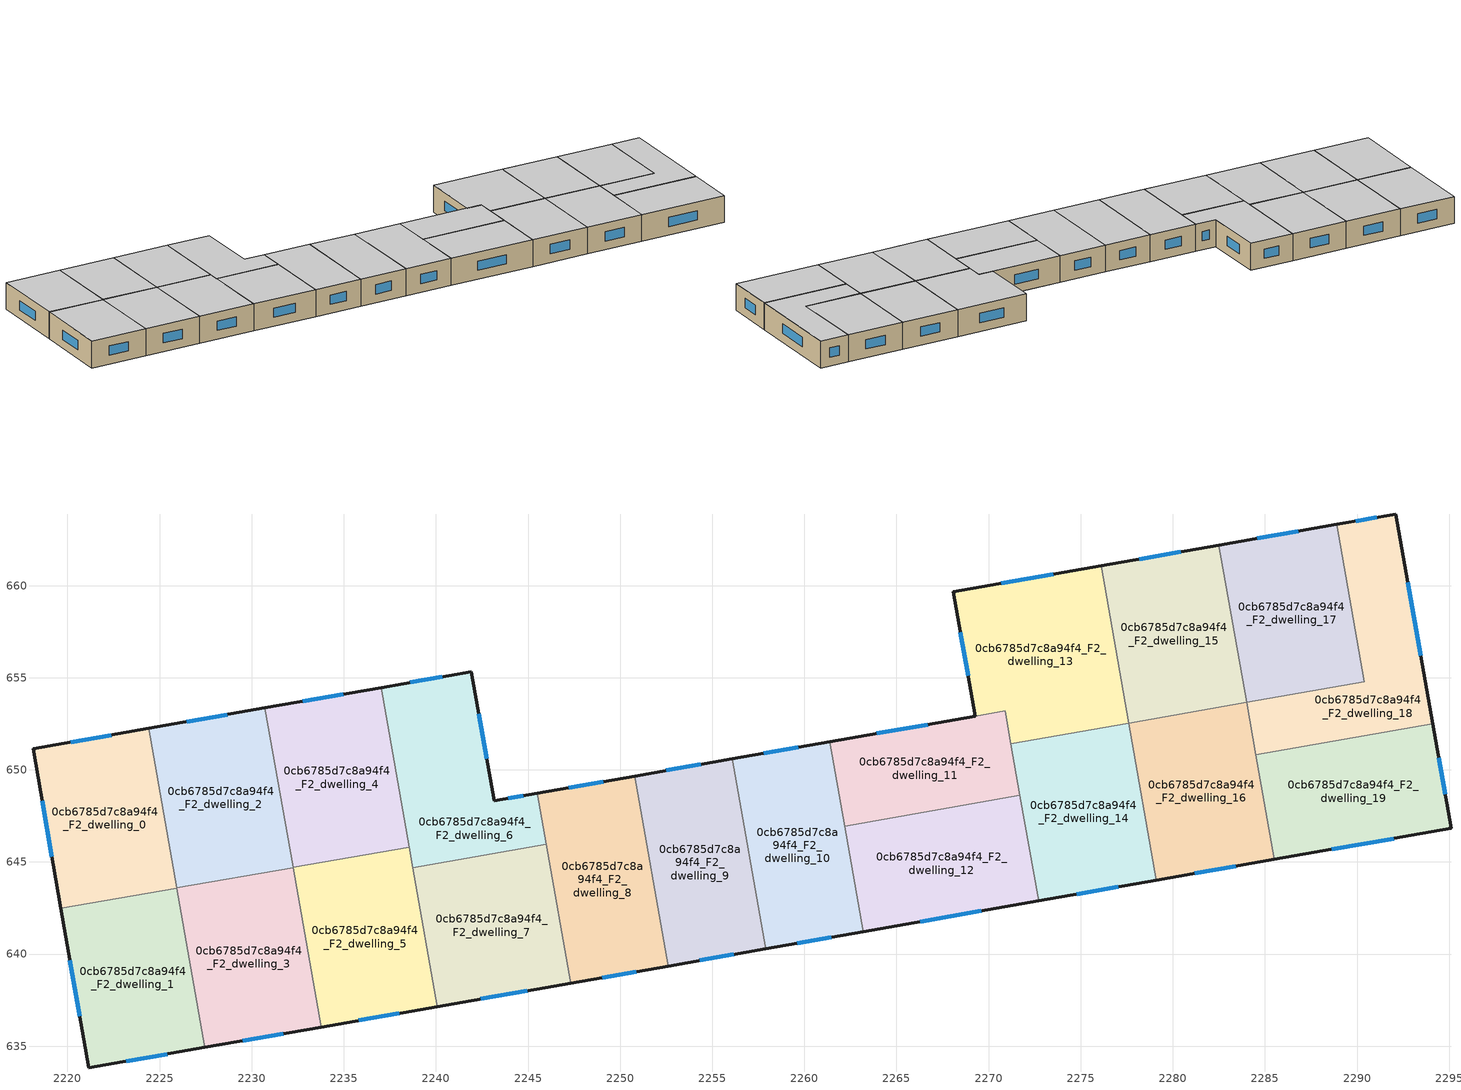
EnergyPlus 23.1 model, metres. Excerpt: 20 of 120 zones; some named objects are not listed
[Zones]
0cb6785d7c8a94f4_F2_dwelling_0
 floor to 0cb6785d7c8a94f4_F1_dwelling_0 (EU_floor_Construction): 2224.42,652.25 2225.94,643.58 2219.64,642.48 2218.13,651.14 z6
 wall outside (EU_wall_Construction): 2224.42,652.25 2218.13,651.14 2219.64,642.48 z6:9
 wall to 0cb6785d7c8a94f4_F2_dwelling_1 (EU_wall_Construction): 2219.64,642.48 2225.94,643.58 z6:9
 wall to 0cb6785d7c8a94f4_F2_dwelling_2 (EU_wall_Construction): 2225.94,643.59 2224.42,652.25 z6:9
 wall to 0cb6785d7c8a94f4_F2_dwelling_3 (EU_wall_Construction): 2225.94,643.58 2225.94,643.59 z6:9
 window (EU_Window_Construction): 2218.62,648.32 2219.15,645.29 / 2222.38,651.89 2220.18,651.5 z6.98:8.02
 ceiling to 0cb6785d7c8a94f4_F3_dwelling_0 (EU_floor_Construction): 2225.94,643.58 2224.42,652.25 2218.13,651.14 2219.64,642.48 z9
0cb6785d7c8a94f4_F2_dwelling_1
 floor to 0cb6785d7c8a94f4_F1_dwelling_1 (EU_floor_Construction): 2225.94,643.58 2227.46,634.93 2221.15,633.82 2219.64,642.48 z6
 wall outside (EU_wall_Construction): 2219.64,642.48 2221.15,633.82 2227.46,634.93 z6:9
 wall to 0cb6785d7c8a94f4_F2_dwelling_3 (EU_wall_Construction): 2227.46,634.93 2225.94,643.58 z6:9
 window (EU_Window_Construction): 2220.13,639.66 2220.66,636.64 / 2223.2,634.18 2225.41,634.57 z6.98:8.02
 ceiling to 0cb6785d7c8a94f4_F3_dwelling_1 (EU_floor_Construction): 2227.46,634.93 2225.94,643.58 2219.64,642.48 2221.15,633.82 z9
0cb6785d7c8a94f4_F2_dwelling_10
 floor to 0cb6785d7c8a94f4_F1_dwelling_10 (EU_floor_Construction): 2261.38,651.53 2263.19,641.21 2257.9,640.28 2256.09,650.59 z6
 wall outside (EU_wall_Construction): 2261.38,651.53 2256.09,650.59 / 2257.9,640.28 2263.19,641.21 z6:9
 wall to 0cb6785d7c8a94f4_F2_dwelling_9 (EU_wall_Construction): 2256.09,650.59 2257.9,640.28 z6:9
 wall to 0cb6785d7c8a94f4_F2_dwelling_12 (EU_wall_Construction): 2263.19,641.21 2262.18,646.94 z6:9
 wall to 0cb6785d7c8a94f4_F2_dwelling_11 (EU_wall_Construction): 2262.18,646.95 2261.38,651.53 z6:9
 window (EU_Window_Construction): 2259.66,651.22 2257.81,650.9 / 2259.62,640.59 2261.47,640.91 z6.98:8.02
 ceiling to 0cb6785d7c8a94f4_F3_dwelling_10 (EU_floor_Construction): 2263.19,641.21 2261.38,651.53 2256.09,650.59 2257.9,640.28 z9
0cb6785d7c8a94f4_F2_dwelling_11
 floor to 0cb6785d7c8a94f4_F1_dwelling_11 (EU_floor_Construction): 2270.9,653.2 2271.7,648.62 2262.18,646.95 2261.38,651.53 z6
 wall outside (EU_wall_Construction): 2269.27,652.91 2261.38,651.53 z6:9
 wall to 0cb6785d7c8a94f4_F2_dwelling_13 (EU_wall_Construction): 2270.9,653.2 2269.27,652.91 / 2271.21,651.42 2270.9,653.19 z6:9
 wall to 0cb6785d7c8a94f4_F2_dwelling_12 (EU_wall_Construction): 2262.18,646.95 2271.7,648.62 z6:9
 wall to 0cb6785d7c8a94f4_F2_dwelling_14 (EU_wall_Construction): 2271.7,648.62 2271.21,651.42 z6:9
 window (EU_Window_Construction): 2266.7,652.46 2263.94,651.98 z6.98:8.02
 ceiling to 0cb6785d7c8a94f4_F3_dwelling_11 (EU_floor_Construction): 2271.7,648.62 2270.9,653.2 2261.38,651.53 2262.18,646.95 z9
0cb6785d7c8a94f4_F2_dwelling_12
 floor to 0cb6785d7c8a94f4_F1_dwelling_12 (EU_floor_Construction): 2271.7,648.62 2272.71,642.89 2263.19,641.21 2262.18,646.95 z6
 wall outside (EU_wall_Construction): 2263.19,641.21 2272.71,642.89 z6:9
 wall to 0cb6785d7c8a94f4_F2_dwelling_14 (EU_wall_Construction): 2272.71,642.89 2271.7,648.62 z6:9
 window (EU_Window_Construction): 2266.29,641.76 2269.61,642.34 z6.98:8.02
 ceiling to 0cb6785d7c8a94f4_F3_dwelling_12 (EU_floor_Construction): 2272.71,642.89 2271.7,648.62 2262.18,646.95 2263.19,641.21 z9
0cb6785d7c8a94f4_F2_dwelling_13
 floor to 0cb6785d7c8a94f4_F1_dwelling_13 (EU_floor_Construction): 2276.11,661.07 2277.61,652.54 2271.21,651.42 2270.9,653.2 2269.27,652.91 2268.09,659.66 z6
 wall outside (EU_wall_Construction): 2276.11,661.07 2268.09,659.66 2269.27,652.91 z6:9
 wall to 0cb6785d7c8a94f4_F2_dwelling_15 (EU_wall_Construction): 2277.61,652.54 2276.11,661.07 z6:9
 wall to 0cb6785d7c8a94f4_F2_dwelling_14 (EU_wall_Construction): 2271.21,651.42 2277.61,652.54 z6:9
 window (EU_Window_Construction): 2268.47,657.47 2268.89,655.11 / 2273.5,660.61 2270.7,660.12 z6.98:8.02
 ceiling to 0cb6785d7c8a94f4_F3_dwelling_13 (EU_floor_Construction): 2277.61,652.54 2276.11,661.07 2268.09,659.66 2269.27,652.91 2270.9,653.2 2271.21,651.42 z9
0cb6785d7c8a94f4_F2_dwelling_14
 floor to 0cb6785d7c8a94f4_F1_dwelling_14 (EU_floor_Construction): 2277.61,652.54 2279.11,644.01 2272.71,642.89 2271.21,651.42 z6
 wall outside (EU_wall_Construction): 2272.71,642.89 2279.11,644.01 z6:9
 wall to 0cb6785d7c8a94f4_F2_dwelling_16 (EU_wall_Construction): 2279.11,644.01 2277.61,652.54 z6:9
 window (EU_Window_Construction): 2274.79,643.25 2277.03,643.65 z6.98:8.02
 ceiling to 0cb6785d7c8a94f4_F3_dwelling_14 (EU_floor_Construction): 2279.11,644.01 2277.61,652.54 2271.21,651.42 2272.71,642.89 z9
0cb6785d7c8a94f4_F2_dwelling_15
 floor to 0cb6785d7c8a94f4_F1_dwelling_15 (EU_floor_Construction): 2282.51,662.2 2284.01,653.67 2277.61,652.54 2276.11,661.07 z6
 wall outside (EU_wall_Construction): 2282.51,662.2 2276.11,661.07 z6:9
 wall to 0cb6785d7c8a94f4_F2_dwelling_17 (EU_wall_Construction): 2284.01,653.67 2282.51,662.2 z6:9
 wall to 0cb6785d7c8a94f4_F2_dwelling_16 (EU_wall_Construction): 2277.61,652.54 2284.01,653.67 z6:9
 window (EU_Window_Construction): 2280.42,661.83 2278.19,661.44 z6.98:8.02
 ceiling to 0cb6785d7c8a94f4_F3_dwelling_15 (EU_floor_Construction): 2284.01,653.67 2282.51,662.2 2276.11,661.07 2277.61,652.54 z9
0cb6785d7c8a94f4_F2_dwelling_16
 floor to 0cb6785d7c8a94f4_F1_dwelling_16 (EU_floor_Construction): 2284.01,653.67 2285.5,645.13 2279.11,644.01 2277.61,652.54 z6
 wall outside (EU_wall_Construction): 2279.11,644.01 2285.5,645.13 z6:9
 wall to 0cb6785d7c8a94f4_F2_dwelling_19 (EU_wall_Construction): 2285.5,645.13 2284.5,650.82 z6:9
 wall to 0cb6785d7c8a94f4_F2_dwelling_18 (EU_wall_Construction): 2284.5,650.82 2284.01,653.67 z6:9
 window (EU_Window_Construction): 2281.19,644.38 2283.42,644.77 z6.98:8.02
 ceiling to 0cb6785d7c8a94f4_F3_dwelling_16 (EU_floor_Construction): 2285.5,645.13 2284.01,653.67 2277.61,652.54 2279.11,644.01 z9
0cb6785d7c8a94f4_F2_dwelling_17
 floor to 0cb6785d7c8a94f4_F1_dwelling_17 (EU_floor_Construction): 2288.9,663.32 2290.4,654.79 2284.01,653.67 2282.51,662.2 z6
 wall outside (EU_wall_Construction): 2288.9,663.32 2282.51,662.2 z6:9
 wall to 0cb6785d7c8a94f4_F2_dwelling_18 (EU_wall_Construction): 2284.01,653.67 2290.4,654.79 2288.9,663.32 z6:9
 window (EU_Window_Construction): 2286.82,662.95 2284.59,662.56 z6.98:8.02
 ceiling to 0cb6785d7c8a94f4_F3_dwelling_17 (EU_floor_Construction): 2290.4,654.79 2288.9,663.32 2282.51,662.2 2284.01,653.67 z9
0cb6785d7c8a94f4_F2_dwelling_18
 floor to 0cb6785d7c8a94f4_F1_dwelling_18 (EU_floor_Construction): 2292.1,663.88 2294.1,652.51 2284.5,650.82 2284.01,653.67 2290.4,654.79 2288.9,663.32 z6
 wall outside (EU_wall_Construction): 2294.1,652.51 2292.1,663.88 2288.9,663.32 z6:9
 wall to 0cb6785d7c8a94f4_F2_dwelling_19 (EU_wall_Construction): 2284.5,650.82 2294.1,652.51 z6:9
 window (EU_Window_Construction): 2291.06,663.7 2289.94,663.5 / 2293.45,656.21 2292.75,660.18 z6.98:8.02
 ceiling to 0cb6785d7c8a94f4_F3_dwelling_18 (EU_floor_Construction): 2294.1,652.51 2292.1,663.88 2288.9,663.32 2290.4,654.79 2284.01,653.67 2284.5,650.82 z9
0cb6785d7c8a94f4_F2_dwelling_19
 floor to 0cb6785d7c8a94f4_F1_dwelling_19 (EU_floor_Construction): 2294.1,652.51 2295.1,646.82 2285.5,645.13 2284.5,650.82 z6
 wall outside (EU_wall_Construction): 2285.5,645.13 2295.1,646.82 2294.1,652.51 z6:9
 window (EU_Window_Construction): 2294.77,648.67 2294.43,650.66 / 2288.62,645.68 2291.98,646.27 z6.98:8.02
 ceiling to 0cb6785d7c8a94f4_F3_dwelling_19 (EU_floor_Construction): 2295.1,646.82 2294.1,652.51 2284.5,650.82 2285.5,645.13 z9
0cb6785d7c8a94f4_F2_dwelling_2
 floor to 0cb6785d7c8a94f4_F1_dwelling_2 (EU_floor_Construction): 2230.72,653.36 2232.24,644.7 2225.94,643.59 2224.42,652.25 z6
 wall outside (EU_wall_Construction): 2230.72,653.36 2224.42,652.25 z6:9
 wall to 0cb6785d7c8a94f4_F2_dwelling_3 (EU_wall_Construction): 2225.94,643.59 2232.24,644.7 z6:9
 wall to 0cb6785d7c8a94f4_F2_dwelling_4 (EU_wall_Construction): 2232.24,644.7 2230.72,653.36 z6:9
 window (EU_Window_Construction): 2228.67,653 2226.47,652.61 z6.98:8.02
 ceiling to 0cb6785d7c8a94f4_F3_dwelling_2 (EU_floor_Construction): 2232.24,644.7 2230.72,653.36 2224.42,652.25 2225.94,643.59 z9
0cb6785d7c8a94f4_F2_dwelling_3
 floor to 0cb6785d7c8a94f4_F1_dwelling_3 (EU_floor_Construction): 2232.24,644.7 2233.77,636.04 2227.46,634.93 2225.94,643.59 z6
 wall outside (EU_wall_Construction): 2227.46,634.93 2233.77,636.04 z6:9
 wall to 0cb6785d7c8a94f4_F2_dwelling_5 (EU_wall_Construction): 2233.77,636.04 2232.24,644.7 z6:9
 window (EU_Window_Construction): 2229.51,635.29 2231.72,635.68 z6.98:8.02
 ceiling to 0cb6785d7c8a94f4_F3_dwelling_3 (EU_floor_Construction): 2233.77,636.04 2232.24,644.7 2225.94,643.59 2227.46,634.93 z9
0cb6785d7c8a94f4_F2_dwelling_4
 floor to 0cb6785d7c8a94f4_F1_dwelling_4 (EU_floor_Construction): 2237.02,654.47 2238.55,645.81 2232.24,644.7 2230.72,653.36 z6
 wall outside (EU_wall_Construction): 2237.02,654.47 2230.72,653.36 z6:9
 wall to 0cb6785d7c8a94f4_F2_dwelling_5 (EU_wall_Construction): 2232.24,644.7 2238.55,645.81 z6:9
 wall to 0cb6785d7c8a94f4_F2_dwelling_6 (EU_wall_Construction): 2238.55,645.81 2237.02,654.47 z6:9
 window (EU_Window_Construction): 2234.97,654.11 2232.77,653.72 z6.98:8.02
 ceiling to 0cb6785d7c8a94f4_F3_dwelling_4 (EU_floor_Construction): 2238.55,645.81 2237.02,654.47 2230.72,653.36 2232.24,644.7 z9
0cb6785d7c8a94f4_F2_dwelling_5
 floor to 0cb6785d7c8a94f4_F1_dwelling_5 (EU_floor_Construction): 2238.55,645.81 2240.07,637.15 2233.77,636.04 2232.24,644.7 z6
 wall outside (EU_wall_Construction): 2233.77,636.04 2240.07,637.15 z6:9
 wall to 0cb6785d7c8a94f4_F2_dwelling_7 (EU_wall_Construction): 2240.07,637.15 2238.74,644.68 z6:9
 wall to 0cb6785d7c8a94f4_F2_dwelling_6 (EU_wall_Construction): 2238.74,644.68 2238.55,645.81 z6:9
 window (EU_Window_Construction): 2235.82,636.4 2238.02,636.79 z6.98:8.02
 ceiling to 0cb6785d7c8a94f4_F3_dwelling_5 (EU_floor_Construction): 2240.07,637.15 2238.55,645.81 2232.24,644.7 2233.77,636.04 z9
0cb6785d7c8a94f4_F2_dwelling_6
 floor to 0cb6785d7c8a94f4_F1_dwelling_6 (EU_floor_Construction): 2241.93,655.33 2243.16,648.32 2245.5,648.74 2245.99,645.95 2238.74,644.68 2237.02,654.47 z6
 wall outside (EU_wall_Construction): 2245.5,648.74 2243.16,648.32 2241.93,655.33 2237.02,654.47 z6:9
 wall to 0cb6785d7c8a94f4_F2_dwelling_7 (EU_wall_Construction): 2238.74,644.68 2245.99,645.95 z6:9
 wall to 0cb6785d7c8a94f4_F2_dwelling_8 (EU_wall_Construction): 2245.99,645.95 2245.5,648.74 z6:9
 window (EU_Window_Construction): 2242.76,650.6 2242.33,653.05 / 2244.74,648.6 2243.92,648.46 / 2240.34,655.05 2238.62,654.75 z6.98:8.02
 ceiling to 0cb6785d7c8a94f4_F3_dwelling_6 (EU_floor_Construction): 2245.99,645.95 2245.5,648.74 2243.16,648.32 2241.93,655.33 2237.02,654.47 2238.74,644.68 z9
0cb6785d7c8a94f4_F2_dwelling_7
 floor to 0cb6785d7c8a94f4_F1_dwelling_7 (EU_floor_Construction): 2245.99,645.95 2247.32,638.42 2240.07,637.15 2238.74,644.68 z6
 wall outside (EU_wall_Construction): 2240.07,637.15 2247.32,638.42 z6:9
 wall to 0cb6785d7c8a94f4_F2_dwelling_8 (EU_wall_Construction): 2247.32,638.42 2245.99,645.95 z6:9
 window (EU_Window_Construction): 2242.43,637.56 2244.96,638.01 z6.98:8.02
 ceiling to 0cb6785d7c8a94f4_F3_dwelling_7 (EU_floor_Construction): 2247.32,638.42 2245.99,645.95 2238.74,644.68 2240.07,637.15 z9
0cb6785d7c8a94f4_F2_dwelling_8
 floor to 0cb6785d7c8a94f4_F1_dwelling_8 (EU_floor_Construction): 2250.8,649.67 2252.61,639.35 2247.32,638.42 2245.5,648.74 z6
 wall outside (EU_wall_Construction): 2250.8,649.67 2245.5,648.74 / 2247.32,638.42 2252.61,639.35 z6:9
 wall to 0cb6785d7c8a94f4_F2_dwelling_9 (EU_wall_Construction): 2252.61,639.35 2250.8,649.67 z6:9
 window (EU_Window_Construction): 2249.07,649.36 2247.22,649.04 / 2249.04,638.73 2250.89,639.05 z6.98:8.02
 ceiling to 0cb6785d7c8a94f4_F3_dwelling_8 (EU_floor_Construction): 2252.61,639.35 2250.8,649.67 2245.5,648.74 2247.32,638.42 z9
0cb6785d7c8a94f4_F2_dwelling_9
 floor to 0cb6785d7c8a94f4_F1_dwelling_9 (EU_floor_Construction): 2256.09,650.59 2257.9,640.28 2252.61,639.35 2250.8,649.67 z6
 wall outside (EU_wall_Construction): 2256.09,650.59 2250.8,649.67 / 2252.61,639.35 2257.9,640.28 z6:9
 window (EU_Window_Construction): 2254.37,650.29 2252.52,649.97 / 2254.33,639.66 2256.18,639.98 z6.98:8.02
 ceiling to 0cb6785d7c8a94f4_F3_dwelling_9 (EU_floor_Construction): 2257.9,640.28 2256.09,650.59 2250.8,649.67 2252.61,639.35 z9
[Building]
EU S2 Campaign: North Axis=0; Terrain=City; Solar Distribution=FullExterior
[Site:Location]
Bologna: Latitude=44.5; Longitude=11.25; Time Zone=1; Elevation=37
[SizingPeriod:WeatherFileDays]
AnnualSizingPeriod: Begin Month=1; Begin Day of Month=1; End Month=12; End Day of Month=31; Day of Week for Start Day=Monday; Use Weather File Daylight Saving Period=No; Use Weather File Rain and Snow Indicators=No
[MATERIAL]
EU_InternalMass_Material: Roughness=MediumRough; Thickness=0.1; Conductivity=1; Density=1800; Specific Heat=900; Thermal Absorptance=0.9; Solar Absorptance=0.7; Visible Absorptance=0.7
[MATERIAL:NOMASS] Roughness=MediumRough; Thermal Absorptance=0.9; Solar Absorptance=0.7; Visible Absorptance=0.7
Name | Thermal Resistance
EU_wall_NoMass | 0.905828
EU_floor_NoMass | 0.67114
[WINDOWMATERIAL:SIMPLEGLAZINGSYSTEM]
EU_Window_SimpleGlazing: UFactor=4.52486; Solar Heat Gain Coefficient=0.85; Visible Transmittance=0.85
[CONSTRUCTION]
EU_wall_Construction: EU_wall_NoMass
EU_floor_Construction: EU_floor_NoMass
EU_Window_Construction: EU_Window_SimpleGlazing
EU_InternalMass_Construction: EU_InternalMass_Material
[ZONE] Type=1; Multiplier=1; Ceiling Height=autocalculate; Floor Area=autocalculate; Part of Total Floor Area=Yes
Name | Volume
0cb6785d7c8a94f4_F2_dwelling_0; 0cb6785d7c8a94f4_F2_dwelling_17 | 168.755
0cb6785d7c8a94f4_F2_dwelling_1 | 168.751
0cb6785d7c8a94f4_F2_dwelling_10 | 168.738
0cb6785d7c8a94f4_F2_dwelling_11 | 134.859
0cb6785d7c8a94f4_F2_dwelling_12 | 168.763
0cb6785d7c8a94f4_F2_dwelling_13 | 202.646
0cb6785d7c8a94f4_F2_dwelling_14 | 168.728
0cb6785d7c8a94f4_F2_dwelling_15; 0cb6785d7c8a94f4_F2_dwelling_16; 0cb6785d7c8a94f4_F2_dwelling_8 | 168.754
0cb6785d7c8a94f4_F2_dwelling_18 | 168.752
0cb6785d7c8a94f4_F2_dwelling_19; 0cb6785d7c8a94f4_F2_dwelling_4 | 168.779
0cb6785d7c8a94f4_F2_dwelling_2 | 168.748
0cb6785d7c8a94f4_F2_dwelling_3; 0cb6785d7c8a94f4_F2_dwelling_7 | 168.746
0cb6785d7c8a94f4_F2_dwelling_5 | 168.785
0cb6785d7c8a94f4_F2_dwelling_6 | 168.75
0cb6785d7c8a94f4_F2_dwelling_9 | 168.769
[INTERNALMASS] Construction=EU_InternalMass_Construction
Name | Zone or ZoneList | Surface Area
0cb6785d7c8a94f4_F2_dwelling_0_EU_InternalMass | 0cb6785d7c8a94f4_F2_dwelling_0 | 56.2528
0cb6785d7c8a94f4_F2_dwelling_1_EU_InternalMass | 0cb6785d7c8a94f4_F2_dwelling_1 | 56.2507
0cb6785d7c8a94f4_F2_dwelling_2_EU_InternalMass | 0cb6785d7c8a94f4_F2_dwelling_2 | 56.249
0cb6785d7c8a94f4_F2_dwelling_3_EU_InternalMass | 0cb6785d7c8a94f4_F2_dwelling_3 | 56.2477
0cb6785d7c8a94f4_F2_dwelling_4_EU_InternalMass | 0cb6785d7c8a94f4_F2_dwelling_4 | 56.2577
0cb6785d7c8a94f4_F2_dwelling_5_EU_InternalMass | 0cb6785d7c8a94f4_F2_dwelling_5 | 56.2617
0cb6785d7c8a94f4_F2_dwelling_6_EU_InternalMass | 0cb6785d7c8a94f4_F2_dwelling_6 | 56.2505
0cb6785d7c8a94f4_F2_dwelling_7_EU_InternalMass | 0cb6785d7c8a94f4_F2_dwelling_7 | 56.2473
0cb6785d7c8a94f4_F2_dwelling_8_EU_InternalMass | 0cb6785d7c8a94f4_F2_dwelling_8 | 56.2516
0cb6785d7c8a94f4_F2_dwelling_9_EU_InternalMass | 0cb6785d7c8a94f4_F2_dwelling_9 | 56.2563
0cb6785d7c8a94f4_F2_dwelling_10_EU_InternalMass | 0cb6785d7c8a94f4_F2_dwelling_10 | 56.246
0cb6785d7c8a94f4_F2_dwelling_11_EU_InternalMass | 0cb6785d7c8a94f4_F2_dwelling_11 | 44.9536
0cb6785d7c8a94f4_F2_dwelling_12_EU_InternalMass | 0cb6785d7c8a94f4_F2_dwelling_12 | 56.257
0cb6785d7c8a94f4_F2_dwelling_13_EU_InternalMass | 0cb6785d7c8a94f4_F2_dwelling_13 | 67.5495
0cb6785d7c8a94f4_F2_dwelling_14_EU_InternalMass | 0cb6785d7c8a94f4_F2_dwelling_14 | 56.2428
0cb6785d7c8a94f4_F2_dwelling_15_EU_InternalMass | 0cb6785d7c8a94f4_F2_dwelling_15 | 56.2499
0cb6785d7c8a94f4_F2_dwelling_16_EU_InternalMass | 0cb6785d7c8a94f4_F2_dwelling_16 | 56.2516
0cb6785d7c8a94f4_F2_dwelling_17_EU_InternalMass | 0cb6785d7c8a94f4_F2_dwelling_17 | 56.2513
0cb6785d7c8a94f4_F2_dwelling_18_EU_InternalMass | 0cb6785d7c8a94f4_F2_dwelling_18 | 56.251
0cb6785d7c8a94f4_F2_dwelling_19_EU_InternalMass | 0cb6785d7c8a94f4_F2_dwelling_19 | 56.2589
[OTHEREQUIPMENT] Fuel Type=Electricity; Design Level Calculation Method=Watts/Area; Power per Zone Floor Area=1; Fraction Latent=0; Fraction Radiant=0; Fraction Lost=0; Carbon Dioxide Generation Rate=0; EndUse Subcategory=EU_Step8_InternalGains
Name | Zone or ZoneList or Space or SpaceList | Schedule
EU_Step8_InternalGain_0cb6785d7c8a94f4_F2_dwelling_0_f000 | 0cb6785d7c8a94f4_F2_dwelling_0 | EU_Step8_GainSchedule_0cb6785d7c8a94f4_F2_dwelling_0_f000
EU_Step8_InternalGain_0cb6785d7c8a94f4_F2_dwelling_1_f000 | 0cb6785d7c8a94f4_F2_dwelling_1 | EU_Step8_GainSchedule_0cb6785d7c8a94f4_F2_dwelling_1_f000
EU_Step8_InternalGain_0cb6785d7c8a94f4_F2_dwelling_2_f000 | 0cb6785d7c8a94f4_F2_dwelling_2 | EU_Step8_GainSchedule_0cb6785d7c8a94f4_F2_dwelling_2_f000
EU_Step8_InternalGain_0cb6785d7c8a94f4_F2_dwelling_3_f000 | 0cb6785d7c8a94f4_F2_dwelling_3 | EU_Step8_GainSchedule_0cb6785d7c8a94f4_F2_dwelling_3_f000
EU_Step8_InternalGain_0cb6785d7c8a94f4_F2_dwelling_4_f000 | 0cb6785d7c8a94f4_F2_dwelling_4 | EU_Step8_GainSchedule_0cb6785d7c8a94f4_F2_dwelling_4_f000
EU_Step8_InternalGain_0cb6785d7c8a94f4_F2_dwelling_5_f000 | 0cb6785d7c8a94f4_F2_dwelling_5 | EU_Step8_GainSchedule_0cb6785d7c8a94f4_F2_dwelling_5_f000
EU_Step8_InternalGain_0cb6785d7c8a94f4_F2_dwelling_6_f000 | 0cb6785d7c8a94f4_F2_dwelling_6 | EU_Step8_GainSchedule_0cb6785d7c8a94f4_F2_dwelling_6_f000
EU_Step8_InternalGain_0cb6785d7c8a94f4_F2_dwelling_7_f000 | 0cb6785d7c8a94f4_F2_dwelling_7 | EU_Step8_GainSchedule_0cb6785d7c8a94f4_F2_dwelling_7_f000
EU_Step8_InternalGain_0cb6785d7c8a94f4_F2_dwelling_8_f000 | 0cb6785d7c8a94f4_F2_dwelling_8 | EU_Step8_GainSchedule_0cb6785d7c8a94f4_F2_dwelling_8_f000
EU_Step8_InternalGain_0cb6785d7c8a94f4_F2_dwelling_9_f000 | 0cb6785d7c8a94f4_F2_dwelling_9 | EU_Step8_GainSchedule_0cb6785d7c8a94f4_F2_dwelling_9_f000
EU_Step8_InternalGain_0cb6785d7c8a94f4_F2_dwelling_10_f000 | 0cb6785d7c8a94f4_F2_dwelling_10 | EU_Step8_GainSchedule_0cb6785d7c8a94f4_F2_dwelling_10_f000
EU_Step8_InternalGain_0cb6785d7c8a94f4_F2_dwelling_11_f000 | 0cb6785d7c8a94f4_F2_dwelling_11 | EU_Step8_GainSchedule_0cb6785d7c8a94f4_F2_dwelling_11_f000
EU_Step8_InternalGain_0cb6785d7c8a94f4_F2_dwelling_12_f000 | 0cb6785d7c8a94f4_F2_dwelling_12 | EU_Step8_GainSchedule_0cb6785d7c8a94f4_F2_dwelling_12_f000
EU_Step8_InternalGain_0cb6785d7c8a94f4_F2_dwelling_13_f000 | 0cb6785d7c8a94f4_F2_dwelling_13 | EU_Step8_GainSchedule_0cb6785d7c8a94f4_F2_dwelling_13_f000
EU_Step8_InternalGain_0cb6785d7c8a94f4_F2_dwelling_14_f000 | 0cb6785d7c8a94f4_F2_dwelling_14 | EU_Step8_GainSchedule_0cb6785d7c8a94f4_F2_dwelling_14_f000
EU_Step8_InternalGain_0cb6785d7c8a94f4_F2_dwelling_15_f000 | 0cb6785d7c8a94f4_F2_dwelling_15 | EU_Step8_GainSchedule_0cb6785d7c8a94f4_F2_dwelling_15_f000
EU_Step8_InternalGain_0cb6785d7c8a94f4_F2_dwelling_16_f000 | 0cb6785d7c8a94f4_F2_dwelling_16 | EU_Step8_GainSchedule_0cb6785d7c8a94f4_F2_dwelling_16_f000
EU_Step8_InternalGain_0cb6785d7c8a94f4_F2_dwelling_17_f000 | 0cb6785d7c8a94f4_F2_dwelling_17 | EU_Step8_GainSchedule_0cb6785d7c8a94f4_F2_dwelling_17_f000
EU_Step8_InternalGain_0cb6785d7c8a94f4_F2_dwelling_18_f000 | 0cb6785d7c8a94f4_F2_dwelling_18 | EU_Step8_GainSchedule_0cb6785d7c8a94f4_F2_dwelling_18_f000
EU_Step8_InternalGain_0cb6785d7c8a94f4_F2_dwelling_19_f000 | 0cb6785d7c8a94f4_F2_dwelling_19 | EU_Step8_GainSchedule_0cb6785d7c8a94f4_F2_dwelling_19_f000
[ZONEVENTILATION:DESIGNFLOWRATE] Schedule=EU_AlwaysOn; Design Flow Rate Calculation Method=AirChanges/Hour; Air Changes per Hour=0.73129; Ventilation Type=Natural; Fan Pressure Rise=0; Fan Total Efficiency=1; Constant Term Coefficient=1; Temperature Term Coefficient=0; Velocity Term Coefficient=0; Velocity Squared Term Coefficient=0; Minimum Indoor Temperature=-100; Maximum Indoor Temperature=100; Delta Temperature=-100; Minimum Outdoor Temperature=-100; Maximum Outdoor Temperature=100; Maximum Wind Speed=40
Name | Zone or ZoneList or Space or SpaceList
EU_ConstantAir_0cb6785d7c8a94f4_F2_dwelling_0 | 0cb6785d7c8a94f4_F2_dwelling_0
EU_ConstantAir_0cb6785d7c8a94f4_F2_dwelling_1 | 0cb6785d7c8a94f4_F2_dwelling_1
EU_ConstantAir_0cb6785d7c8a94f4_F2_dwelling_2 | 0cb6785d7c8a94f4_F2_dwelling_2
EU_ConstantAir_0cb6785d7c8a94f4_F2_dwelling_3 | 0cb6785d7c8a94f4_F2_dwelling_3
EU_ConstantAir_0cb6785d7c8a94f4_F2_dwelling_4 | 0cb6785d7c8a94f4_F2_dwelling_4
EU_ConstantAir_0cb6785d7c8a94f4_F2_dwelling_5 | 0cb6785d7c8a94f4_F2_dwelling_5
EU_ConstantAir_0cb6785d7c8a94f4_F2_dwelling_6 | 0cb6785d7c8a94f4_F2_dwelling_6
EU_ConstantAir_0cb6785d7c8a94f4_F2_dwelling_7 | 0cb6785d7c8a94f4_F2_dwelling_7
EU_ConstantAir_0cb6785d7c8a94f4_F2_dwelling_8 | 0cb6785d7c8a94f4_F2_dwelling_8
EU_ConstantAir_0cb6785d7c8a94f4_F2_dwelling_9 | 0cb6785d7c8a94f4_F2_dwelling_9
EU_ConstantAir_0cb6785d7c8a94f4_F2_dwelling_10 | 0cb6785d7c8a94f4_F2_dwelling_10
EU_ConstantAir_0cb6785d7c8a94f4_F2_dwelling_11 | 0cb6785d7c8a94f4_F2_dwelling_11
EU_ConstantAir_0cb6785d7c8a94f4_F2_dwelling_12 | 0cb6785d7c8a94f4_F2_dwelling_12
EU_ConstantAir_0cb6785d7c8a94f4_F2_dwelling_13 | 0cb6785d7c8a94f4_F2_dwelling_13
EU_ConstantAir_0cb6785d7c8a94f4_F2_dwelling_14 | 0cb6785d7c8a94f4_F2_dwelling_14
EU_ConstantAir_0cb6785d7c8a94f4_F2_dwelling_15 | 0cb6785d7c8a94f4_F2_dwelling_15
EU_ConstantAir_0cb6785d7c8a94f4_F2_dwelling_16 | 0cb6785d7c8a94f4_F2_dwelling_16
EU_ConstantAir_0cb6785d7c8a94f4_F2_dwelling_17 | 0cb6785d7c8a94f4_F2_dwelling_17
EU_ConstantAir_0cb6785d7c8a94f4_F2_dwelling_18 | 0cb6785d7c8a94f4_F2_dwelling_18
EU_ConstantAir_0cb6785d7c8a94f4_F2_dwelling_19 | 0cb6785d7c8a94f4_F2_dwelling_19
[HVACTEMPLATE:ZONE:IDEALLOADSAIRSYSTEM] System Availability Schedule=EU_AlwaysOn; Maximum Heating Supply Air Temperature=50; Minimum Cooling Supply Air Temperature=13; Maximum Heating Supply Air Humidity Ratio=0.0156; Minimum Cooling Supply Air Humidity Ratio=0.0077; Heating Limit=NoLimit; Cooling Limit=NoLimit; Heating Availability Schedule=EU_AlwaysOn; Cooling Availability Schedule=EU_CoolingOff; Dehumidification Control Type=ConstantSensibleHeatRatio; Cooling Sensible Heat Ratio=0.7; Dehumidification Setpoint=60; Humidification Control Type=None; Humidification Setpoint=30; Outdoor Air Method=None; Outdoor Air Flow Rate per Person=0.00944; Outdoor Air Flow Rate per Zone Floor Area=0; Outdoor Air Flow Rate per Zone=0; Demand Controlled Ventilation Type=None; Outdoor Air Economizer Type=NoEconomizer; Heat Recovery Type=None; Sensible Heat Recovery Effectiveness=0.7; Latent Heat Recovery Effectiveness=0.65
Name | Template Thermostat
0cb6785d7c8a94f4_F2_dwelling_0 | EU_HeatOnly_0cb6785d7c8a94f4_F2_dwelling_0
0cb6785d7c8a94f4_F2_dwelling_1 | EU_HeatOnly_0cb6785d7c8a94f4_F2_dwelling_1
0cb6785d7c8a94f4_F2_dwelling_2 | EU_HeatOnly_0cb6785d7c8a94f4_F2_dwelling_2
0cb6785d7c8a94f4_F2_dwelling_3 | EU_HeatOnly_0cb6785d7c8a94f4_F2_dwelling_3
0cb6785d7c8a94f4_F2_dwelling_4 | EU_HeatOnly_0cb6785d7c8a94f4_F2_dwelling_4
0cb6785d7c8a94f4_F2_dwelling_5 | EU_HeatOnly_0cb6785d7c8a94f4_F2_dwelling_5
0cb6785d7c8a94f4_F2_dwelling_6 | EU_HeatOnly_0cb6785d7c8a94f4_F2_dwelling_6
0cb6785d7c8a94f4_F2_dwelling_7 | EU_HeatOnly_0cb6785d7c8a94f4_F2_dwelling_7
0cb6785d7c8a94f4_F2_dwelling_8 | EU_HeatOnly_0cb6785d7c8a94f4_F2_dwelling_8
0cb6785d7c8a94f4_F2_dwelling_9 | EU_HeatOnly_0cb6785d7c8a94f4_F2_dwelling_9
0cb6785d7c8a94f4_F2_dwelling_10 | EU_HeatOnly_0cb6785d7c8a94f4_F2_dwelling_10
0cb6785d7c8a94f4_F2_dwelling_11 | EU_HeatOnly_0cb6785d7c8a94f4_F2_dwelling_11
0cb6785d7c8a94f4_F2_dwelling_12 | EU_HeatOnly_0cb6785d7c8a94f4_F2_dwelling_12
0cb6785d7c8a94f4_F2_dwelling_13 | EU_HeatOnly_0cb6785d7c8a94f4_F2_dwelling_13
0cb6785d7c8a94f4_F2_dwelling_14 | EU_HeatOnly_0cb6785d7c8a94f4_F2_dwelling_14
0cb6785d7c8a94f4_F2_dwelling_15 | EU_HeatOnly_0cb6785d7c8a94f4_F2_dwelling_15
0cb6785d7c8a94f4_F2_dwelling_16 | EU_HeatOnly_0cb6785d7c8a94f4_F2_dwelling_16
0cb6785d7c8a94f4_F2_dwelling_17 | EU_HeatOnly_0cb6785d7c8a94f4_F2_dwelling_17
0cb6785d7c8a94f4_F2_dwelling_18 | EU_HeatOnly_0cb6785d7c8a94f4_F2_dwelling_18
0cb6785d7c8a94f4_F2_dwelling_19 | EU_HeatOnly_0cb6785d7c8a94f4_F2_dwelling_19
[SIZING:ZONE] Zone Cooling Design Supply Air Temperature Input Method=SupplyAirTemperature; Zone Cooling Design Supply Air Temperature=13; Zone Heating Design Supply Air Temperature Input Method=SupplyAirTemperature; Zone Heating Design Supply Air Temperature=50; Zone Cooling Design Supply Air Humidity Ratio=0.008; Zone Heating Design Supply Air Humidity Ratio=0.008; Cooling Design Air Flow Method=DesignDay; Cooling Design Air Flow Rate=0; Cooling Minimum Air Flow per Zone Floor Area=0.000762; Cooling Minimum Air Flow=0; Cooling Minimum Air Flow Fraction=0.2; Heating Design Air Flow Method=DesignDay; Heating Design Air Flow Rate=0; Heating Maximum Air Flow per Zone Floor Area=0.002032; Heating Maximum Air Flow=0.141576; Heating Maximum Air Flow Fraction=0.3; Account for Dedicated Outdoor Air System=No; Dedicated Outdoor Air System Control Strategy=NeutralSupplyAir; Dedicated Outdoor Air Low Setpoint Temperature for Design=autosize; Dedicated Outdoor Air High Setpoint Temperature for Design=autosize; Zone Load Sizing Method=Sensible Load Only No Latent Load; Zone Latent Cooling Design Supply Air Humidity Ratio Input Method=HumidityRatioDifference; Zone Cooling Design Supply Air Humidity Ratio Difference=0.005; Zone Latent Heating Design Supply Air Humidity Ratio Input Method=HumidityRatioDifference; Zone Humidification Design Supply Air Humidity Ratio Difference=0.005
0cb6785d7c8a94f4_F2_dwelling_0; 0cb6785d7c8a94f4_F2_dwelling_1; 0cb6785d7c8a94f4_F2_dwelling_2; 0cb6785d7c8a94f4_F2_dwelling_3; 0cb6785d7c8a94f4_F2_dwelling_4; 0cb6785d7c8a94f4_F2_dwelling_5; 0cb6785d7c8a94f4_F2_dwelling_6; 0cb6785d7c8a94f4_F2_dwelling_7; 0cb6785d7c8a94f4_F2_dwelling_8; 0cb6785d7c8a94f4_F2_dwelling_9; 0cb6785d7c8a94f4_F2_dwelling_10; 0cb6785d7c8a94f4_F2_dwelling_11; 0cb6785d7c8a94f4_F2_dwelling_12; 0cb6785d7c8a94f4_F2_dwelling_13; 0cb6785d7c8a94f4_F2_dwelling_14; 0cb6785d7c8a94f4_F2_dwelling_15; 0cb6785d7c8a94f4_F2_dwelling_16; 0cb6785d7c8a94f4_F2_dwelling_17; 0cb6785d7c8a94f4_F2_dwelling_18; 0cb6785d7c8a94f4_F2_dwelling_19
[SCHEDULE:CONSTANT]
Name | Hourly Value
EU_AlwaysOn | 1
EU_CoolingOff | 0
[SCHEDULE:FILE] Column Number=1; Rows to Skip at Top=0; Number of Hours of Data=8760; Column Separator=Comma; Interpolate to Timestep=No; Minutes per Item=60; Adjust Schedule for Daylight Savings=Yes
Name | File
EU_Step8_GainSchedule_0cb6785d7c8a94f4_F2_dwelling_0_f000 | ../../schedules/0cb6785d7c8a94f4/0cb6785d7c8a94f4_F2_dwelling_0_f000_gain.csv
EU_Step8_GainSchedule_0cb6785d7c8a94f4_F2_dwelling_1_f000 | ../../schedules/0cb6785d7c8a94f4/0cb6785d7c8a94f4_F2_dwelling_1_f000_gain.csv
EU_Step8_GainSchedule_0cb6785d7c8a94f4_F2_dwelling_2_f000 | ../../schedules/0cb6785d7c8a94f4/0cb6785d7c8a94f4_F2_dwelling_2_f000_gain.csv
EU_Step8_GainSchedule_0cb6785d7c8a94f4_F2_dwelling_3_f000 | ../../schedules/0cb6785d7c8a94f4/0cb6785d7c8a94f4_F2_dwelling_3_f000_gain.csv
EU_Step8_GainSchedule_0cb6785d7c8a94f4_F2_dwelling_4_f000 | ../../schedules/0cb6785d7c8a94f4/0cb6785d7c8a94f4_F2_dwelling_4_f000_gain.csv
EU_Step8_GainSchedule_0cb6785d7c8a94f4_F2_dwelling_5_f000 | ../../schedules/0cb6785d7c8a94f4/0cb6785d7c8a94f4_F2_dwelling_5_f000_gain.csv
EU_Step8_GainSchedule_0cb6785d7c8a94f4_F2_dwelling_6_f000 | ../../schedules/0cb6785d7c8a94f4/0cb6785d7c8a94f4_F2_dwelling_6_f000_gain.csv
EU_Step8_GainSchedule_0cb6785d7c8a94f4_F2_dwelling_7_f000 | ../../schedules/0cb6785d7c8a94f4/0cb6785d7c8a94f4_F2_dwelling_7_f000_gain.csv
EU_Step8_GainSchedule_0cb6785d7c8a94f4_F2_dwelling_8_f000 | ../../schedules/0cb6785d7c8a94f4/0cb6785d7c8a94f4_F2_dwelling_8_f000_gain.csv
EU_Step8_GainSchedule_0cb6785d7c8a94f4_F2_dwelling_9_f000 | ../../schedules/0cb6785d7c8a94f4/0cb6785d7c8a94f4_F2_dwelling_9_f000_gain.csv
EU_Step8_GainSchedule_0cb6785d7c8a94f4_F2_dwelling_10_f000 | ../../schedules/0cb6785d7c8a94f4/0cb6785d7c8a94f4_F2_dwelling_10_f000_gain.csv
EU_Step8_GainSchedule_0cb6785d7c8a94f4_F2_dwelling_11_f000 | ../../schedules/0cb6785d7c8a94f4/0cb6785d7c8a94f4_F2_dwelling_11_f000_gain.csv
EU_Step8_GainSchedule_0cb6785d7c8a94f4_F2_dwelling_12_f000 | ../../schedules/0cb6785d7c8a94f4/0cb6785d7c8a94f4_F2_dwelling_12_f000_gain.csv
EU_Step8_GainSchedule_0cb6785d7c8a94f4_F2_dwelling_13_f000 | ../../schedules/0cb6785d7c8a94f4/0cb6785d7c8a94f4_F2_dwelling_13_f000_gain.csv
EU_Step8_GainSchedule_0cb6785d7c8a94f4_F2_dwelling_14_f000 | ../../schedules/0cb6785d7c8a94f4/0cb6785d7c8a94f4_F2_dwelling_14_f000_gain.csv
EU_Step8_GainSchedule_0cb6785d7c8a94f4_F2_dwelling_15_f000 | ../../schedules/0cb6785d7c8a94f4/0cb6785d7c8a94f4_F2_dwelling_15_f000_gain.csv
EU_Step8_GainSchedule_0cb6785d7c8a94f4_F2_dwelling_16_f000 | ../../schedules/0cb6785d7c8a94f4/0cb6785d7c8a94f4_F2_dwelling_16_f000_gain.csv
EU_Step8_GainSchedule_0cb6785d7c8a94f4_F2_dwelling_17_f000 | ../../schedules/0cb6785d7c8a94f4/0cb6785d7c8a94f4_F2_dwelling_17_f000_gain.csv
EU_Step8_GainSchedule_0cb6785d7c8a94f4_F2_dwelling_18_f000 | ../../schedules/0cb6785d7c8a94f4/0cb6785d7c8a94f4_F2_dwelling_18_f000_gain.csv
EU_Step8_GainSchedule_0cb6785d7c8a94f4_F2_dwelling_19_f000 | ../../schedules/0cb6785d7c8a94f4/0cb6785d7c8a94f4_F2_dwelling_19_f000_gain.csv
